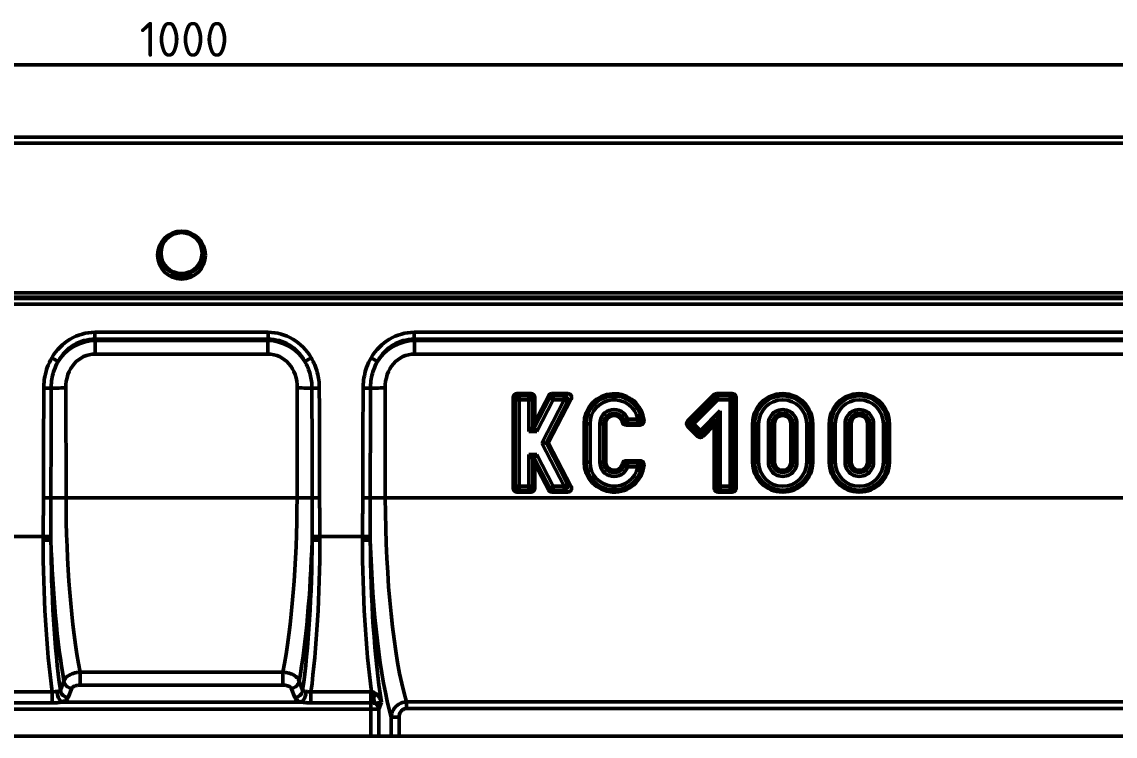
# Model space of a CAD drawing. Header units: millimetres. Extents: x 0 to 1485, y 0 to 1050.
# Drawn here: x 864.8 to 1138.7, y 621.1 to 800 of the extents above; entities that cross this region are included whole.
import ezdxf

# ---------------------------------------------------------------- set-up
doc = ezdxf.new("R2010")
doc.units = ezdxf.units.MM
doc.header["$LTSCALE"] = 2.5
doc.layers.get('Defpoints').update_dxf_attribs({"lineweight": 50})
for name, color, linetype, lineweight in [('Bemaßung (ISO)', 7, 'Continuous', 50), ('Sichtbare Kanten(DIN)', 7, 'Continuous', 50), ('Sichtbare tangentiale Kanten(DIN)', 7, 'Continuous', 50)]:
    doc.layers.add(name, color=color, linetype=linetype, lineweight=lineweight)
doc.styles.add('TXT 3_5', font='isocpeur.ttf')
doc.dimstyles.new('Anrin Standard (DIN)', dxfattribs={"dimscale": 2.5, "dimtxt": 3.5, "dimasz": 2.5, "dimexe": 2, "dimexo": 0, "dimgap": 0.8, "dimtad": 1, "dimrnd": 1e-08, "dimtxsty": 'TXT 3_5', "dimcen": 0.09, "dimdle": 10, "dimclrd": 256, "dimclre": 256, "dimclrt": 256, "dimadec": 0, "dimazin": 2, "dimtfac": 0.714286, "dimtmove": 0, "dimatfit": 3, "dimfxl": 1, "dimtolj": 1, "dimlwd": -1, "dimlwe": -1, "dimarcsym": 0})

# ---------------------------------------------------------------- blocks, each defined once
blk = doc.blocks.new('*D16')
at = {"layer": 'Bemaßung (ISO)', "transparency": 16777216}
for p, q in [((404.79, 729.24), (404.79, 794.24)), ((1404.79, 729.24), (1404.79, 794.24)), ((411.04, 789.24), (1398.54, 789.24))]:
    blk.add_line(p, q, dxfattribs=at)
for points in [[(411.04, 790.28), (411.04, 788.2), (404.79, 789.24)], [(1398.54, 790.28), (1398.54, 788.2), (1404.79, 789.24)]]:
    blk.add_solid(points, dxfattribs=at)
at = {"layer": 'Defpoints', "color": 0, "transparency": 16777216}
for p in [(1404.79, 789.24), (404.79, 729.24), (1404.79, 729.24)]:
    blk.add_point(p, dxfattribs=at)
at = {"layer": 'Bemaßung (ISO)', "transparency": 16777216, "insert": (894.29, 799.99), "char_height": 8.75, "attachment_point": 1, "style": 'TXT 3_5'}
blk.add_mtext('\\A1;1000', dxfattribs=at)

msp = doc.modelspace()

# ---------------------------------------------------------------- linework, layer by layer
at = {"layer": 'Sichtbare Kanten(DIN)'}
for p, q in [((405.294, 771.066), (1404.294, 771.066)), ((901.857, 736.334), (907.731, 736.334)), ((902.396, 736.066), (907.192, 736.066)), ((404.794, 729.238), (1404.794, 729.238)), ((405.294, 731.066), (1404.294, 731.066)), ((988.834, 706.857), (992.366, 706.857)), ((997.574, 706.857), (1001.555, 706.857)), ((1038.862, 706.857), (1042.766, 706.857)), ((987.868, 683.161), (987.868, 705.891)), ((993.332, 699.826), (996.717, 706.337)), ((993.332, 705.891), (993.332, 699.826)), ((1002.412, 705.445), (996.734, 694.526)), ((1031.613, 700.009), (1038.179, 706.574)), ((1043.732, 705.891), (1043.732, 683.161)), ((992.796, 698.377), (993.044, 698.636)), ((993.044, 698.636), (993.332, 699.826)), ((993.194, 698.377), (993.044, 698.636)), ((1005.628, 689.726), (1005.628, 699.326)), ((1011.092, 699.326), (1011.092, 689.726)), ((1019.695, 698.994), (1016.127, 698.994)), ((1034.111, 696.145), (1031.613, 698.643)), ((1038.268, 698.936), (1035.477, 696.145)), ((1038.803, 700.202), (1038.268, 698.936)), ((1038.268, 683.161), (1038.268, 698.936)), ((1047.868, 689.726), (1047.868, 699.326)), ((1053.332, 699.326), (1053.332, 689.726)), ((1057.468, 689.726), (1057.468, 699.326)), ((1062.932, 699.326), (1062.932, 689.726)), ((1067.068, 689.726), (1067.068, 699.326)), ((1072.532, 699.326), (1072.532, 689.726)), ((1076.668, 689.726), (1076.668, 699.326)), ((1082.132, 699.326), (1082.132, 689.726)), ((996.734, 694.526), (996.13, 694.5)), ((996.734, 694.526), (1002.412, 683.607)), ((992.796, 690.624), (993.044, 690.388)), ((993.194, 690.624), (993.044, 690.388)), ((993.044, 690.388), (993.332, 689.226)), ((993.332, 689.226), (993.332, 683.161)), ((996.717, 682.715), (993.332, 689.226)), ((1016.127, 690.058), (1019.695, 690.058)), ((992.366, 682.195), (988.834, 682.195)), ((1001.555, 682.195), (997.574, 682.195)), ((1042.766, 682.195), (1039.234, 682.195)), ((952.231, 621.066), (857.356, 621.066)), ((954.201, 621.066), (952.231, 621.066)), ((957.321, 621.066), (954.201, 621.066)), ((957.321, 621.066), (959.291, 621.066)), ((959.291, 621.066), (1259.395, 621.066))]:
    msp.add_line(p, q, dxfattribs=at)
for centre, radius in [((904.794, 741.566), 6), ((904.794, 742.066), 5.5), ((904.794, 742.066), 5.136)]:
    msp.add_circle(centre, radius, dxfattribs=at)
for centre, major_axis, ratio, start_param, end_param in [((988.903, 705.822), (-0.757, 0.756), 0.9351131, 5.5306883, 7.0344472), ((992.296, 705.822), (0.757, 0.756), 0.9351131, 5.5319234, 7.0356823), ((997.616, 705.822), (-0.545, 0.895), 0.9542537, 5.7573218, 6.8074783), ((1001.441, 705.822), (0.962, 0.584), 0.8885191, 5.3121077, 7.2548839), ((1013.16, 699.326), (-7.532, 0), 0.9999171, 3.2382997, 6.2831853), ((1038.891, 705.822), (-0.399, 0.962), 0.9604787, 5.9038328, 6.6610841), ((1042.696, 705.822), (0.757, 0.756), 0.9351131, 5.5319234, 7.0356823), ((1055.4, 699.326), (-7.532, 0), 0.9999171, 3.1415927, 6.2831853), ((1074.6, 699.326), (-7.532, 0), 0.9999171, 3.1415927, 6.2831853), ((1013.16, 699.326), (2.068, 0), 0.9999171, 0.2105139, 3.1415927), ((1039.769, 702.538), (-1, -2.414), 0.0018861, 0.2572463, 1.5662432), ((1055.4, 699.326), (2.068, 0), 0.9999171, 0, 3.1415927), ((1074.6, 699.326), (2.068, 0), 0.9999171, 0, 3.1415927), ((1032.394, 699.326), (-1.069, 0), 0.9350356, 5.5313059, 7.0350647), ((991.83, 697.414), (1, 1), 0.006439, 4.7059501, 6.014947), ((993.781, 697.414), (-0.607, 1), 0.0057127, 0.271209, 1.580206), ((1034.794, 696.926), (0, -1.069), 0.9351907, 5.5313059, 7.0350647), ((995.042, 694.504), (1.127, 0), 0.0114251, 4.712389, 6.0213859), ((991.83, 691.593), (1, -1), 0.006439, 4.7188279, 6.0278248), ((993.781, 691.593), (-0.607, -1), 0.0057127, 0.2523897, 1.5613867), ((1013.16, 689.726), (7.532, 0), 0.9999171, 3.1415927, 6.1864782), ((1013.16, 689.726), (-2.068, 0), 0.9999171, 0, 2.9310787), ((1055.4, 689.726), (7.532, 0), 0.9999171, 3.1415927, 6.2831853), ((1055.4, 689.726), (-2.068, 0), 0.9999171, 0, 3.1415927), ((1074.6, 689.726), (7.532, 0), 0.9999171, 3.1415927, 6.2831853), ((1074.6, 689.726), (-2.068, 0), 0.9999171, 0, 3.1415927), ((988.903, 683.23), (-0.757, -0.756), 0.9351131, 5.5319234, 7.0356823), ((992.296, 683.23), (0.757, -0.756), 0.9351131, 5.5306883, 7.0344472), ((997.616, 683.23), (-0.545, -0.895), 0.9542537, 5.7588923, 6.8090489), ((1001.441, 683.23), (0.962, -0.584), 0.8885191, 5.3114867, 7.2542629), ((1039.303, 683.23), (-0.757, -0.756), 0.9351131, 5.5319234, 7.0356823), ((1042.696, 683.23), (0.757, -0.756), 0.9351131, 5.5306883, 7.0344472)]:
    msp.add_ellipse(centre, major_axis=major_axis, ratio=ratio, start_param=start_param, end_param=end_param, dxfattribs=at)
for points, knots in [([(1016.127, 698.994), (1015.996, 698.994), (1015.867, 699.019), (1015.632, 699.118), (1015.528, 699.188), (1015.376, 699.342), (1015.321, 699.416), (1015.233, 699.58), (1015.201, 699.667), (1015.182, 699.758)], [0, 0, 0, 0, 0.03918375, 0.03918375, 0.07650892, 0.07650892, 0.10426651, 0.10426651, 0.13208261, 0.13208261, 0.13208261, 0.13208261]), ([(1020.656, 700.053), (1020.669, 699.92), (1020.656, 699.786), (1020.58, 699.54), (1020.52, 699.43), (1020.363, 699.241), (1020.268, 699.164), (1020.09, 699.07), (1020.015, 699.042), (1019.858, 699.003), (1019.776, 698.994), (1019.695, 698.994)], [0, 0, 0, 0, 0.04007396, 0.04007396, 0.07744262, 0.07744262, 0.11389917, 0.11389917, 0.13795652, 0.13795652, 0.16243099, 0.16243099, 0.16243099, 0.16243099]), ([(1015.182, 689.294), (1015.209, 689.423), (1015.262, 689.544), (1015.408, 689.754), (1015.499, 689.841), (1015.681, 689.957), (1015.765, 689.995), (1015.942, 690.046), (1016.034, 690.058), (1016.127, 690.058)], [0, 0, 0, 0, 0.03935036, 0.03935036, 0.07681735, 0.07681735, 0.10434701, 0.10434701, 0.13208943, 0.13208943, 0.13208943, 0.13208943]), ([(1019.695, 690.058), (1019.829, 690.058), (1019.962, 690.033), (1020.2, 689.932), (1020.304, 689.862), (1020.476, 689.686), (1020.543, 689.583), (1020.619, 689.397), (1020.64, 689.32), (1020.663, 689.161), (1020.664, 689.08), (1020.656, 688.999)], [0, 0, 0, 0, 0.04020004, 0.04020004, 0.07765269, 0.07765269, 0.11421412, 0.11421412, 0.13808419, 0.13808419, 0.162439, 0.162439, 0.162439, 0.162439])]:
    msp.add_open_spline(points, degree=3, knots=knots, dxfattribs=at)
at = {"layer": 'Sichtbare tangentiale Kanten(DIN)'}
for p, q in [((1404.294, 769.566), (405.294, 769.566)), ((405.294, 732.071), (1404.294, 732.071)), ((404.794, 730.652), (1404.794, 730.652)), ((883.097, 720.489), (883.097, 722.221)), ((926.49, 722.221), (883.097, 722.221)), ((883.097, 720.489), (926.49, 720.489)), ((883.188, 720.191), (883.097, 720.489)), ((926.49, 720.489), (926.399, 720.191)), ((926.49, 720.489), (926.49, 722.221)), ((1286.49, 722.221), (963.097, 722.221)), ((963.097, 720.489), (963.097, 722.221)), ((963.097, 720.489), (1286.49, 720.489)), ((963.188, 720.191), (963.097, 720.489)), ((883.188, 720.191), (883.188, 716.779)), ((926.399, 720.191), (883.188, 720.191)), ((926.399, 720.191), (926.399, 716.779)), ((963.188, 720.191), (963.188, 716.779)), ((1286.399, 720.191), (963.188, 720.191)), ((873.873, 714.89), (872.296, 715.815)), ((883.188, 716.779), (926.399, 716.779)), ((937.291, 715.815), (935.715, 714.89)), ((953.873, 714.89), (952.296, 715.815)), ((963.188, 716.779), (1286.399, 716.779)), ((872.116, 708.24), (870.279, 708.246)), ((875.852, 680.772), (875.789, 708.28)), ((933.798, 708.28), (933.736, 680.772)), ((939.308, 708.246), (937.471, 708.24)), ((952.116, 708.24), (950.279, 708.246)), ((955.852, 680.772), (955.789, 708.28)), ((989.369, 706.296), (988.834, 706.857)), ((992.366, 706.857), (991.83, 706.296)), ((997.899, 706.296), (997.574, 706.857)), ((1001.555, 706.857), (1000.674, 706.296)), ((1039.084, 706.296), (1038.862, 706.857)), ((1042.766, 706.857), (1042.23, 706.296)), ((987.868, 705.891), (988.403, 705.33)), ((988.403, 705.33), (988.403, 683.67)), ((989.369, 706.296), (989.369, 705.321)), ((991.83, 706.296), (989.369, 706.296)), ((989.369, 683.661), (989.369, 705.321)), ((989.369, 705.321), (991.83, 705.321)), ((991.83, 705.321), (991.83, 706.296)), ((991.83, 705.321), (991.83, 697.401)), ((992.796, 705.33), (993.332, 705.891)), ((992.796, 698.377), (992.796, 705.33)), ((997.042, 705.776), (993.194, 698.377)), ((993.781, 697.401), (997.899, 705.321)), ((1000.674, 705.321), (995.042, 694.491)), ((996.13, 694.5), (1001.531, 704.885)), ((996.717, 706.337), (997.042, 705.776)), ((997.899, 706.296), (997.899, 705.321)), ((1000.674, 706.296), (997.899, 706.296)), ((997.899, 705.321), (1000.674, 705.321)), ((1000.674, 705.321), (1000.674, 706.296)), ((1001.531, 704.885), (1002.412, 705.445)), ((1038.401, 706.013), (1032.37, 699.983)), ((1033.053, 699.29), (1039.084, 705.321)), ((1038.179, 706.574), (1038.401, 706.013)), ((1039.084, 706.296), (1039.084, 705.321)), ((1042.23, 706.296), (1039.084, 706.296)), ((1039.084, 705.321), (1042.23, 705.321)), ((1042.23, 705.321), (1042.23, 706.296)), ((1042.23, 705.321), (1042.23, 683.661)), ((1043.196, 705.33), (1043.732, 705.891)), ((1043.196, 683.67), (1043.196, 705.33)), ((1039.769, 702.525), (1034.794, 697.55)), ((1039.769, 683.661), (1039.769, 702.525)), ((1006.163, 699.3), (1005.628, 699.326)), ((1006.163, 699.3), (1006.163, 689.701)), ((1007.129, 689.691), (1007.129, 699.29)), ((1009.59, 699.29), (1009.59, 689.691)), ((1010.556, 699.3), (1011.092, 699.326)), ((1010.556, 689.701), (1010.556, 699.3)), ((1016.532, 700.459), (1016.532, 699.503)), ((1019.076, 700.459), (1016.532, 700.459)), ((1016.532, 699.503), (1019.076, 699.503)), ((1019.076, 699.503), (1019.076, 700.459)), ((1032.37, 699.983), (1031.613, 700.009)), ((1031.613, 698.643), (1032.37, 698.617)), ((1032.37, 698.617), (1034.111, 696.877)), ((1034.794, 697.55), (1033.053, 699.29)), ((1035.477, 696.877), (1038.803, 700.202)), ((1038.803, 700.202), (1038.803, 683.67)), ((1048.403, 699.3), (1047.868, 699.326)), ((1048.403, 699.3), (1048.403, 689.701)), ((1049.369, 689.691), (1049.369, 699.29)), ((1051.83, 699.29), (1051.83, 689.691)), ((1052.796, 699.3), (1053.332, 699.326)), ((1052.796, 689.701), (1052.796, 699.3)), ((1057.468, 699.326), (1058.003, 699.3)), ((1058.003, 699.3), (1058.003, 689.701)), ((1058.969, 689.691), (1058.969, 699.29)), ((1061.43, 699.29), (1061.43, 689.691)), ((1062.396, 699.3), (1062.932, 699.326)), ((1062.396, 689.701), (1062.396, 699.3)), ((1067.603, 699.3), (1067.068, 699.326)), ((1067.603, 699.3), (1067.603, 689.701)), ((1068.569, 689.691), (1068.569, 699.29)), ((1071.03, 699.29), (1071.03, 689.691)), ((1071.996, 699.3), (1072.532, 699.326)), ((1071.996, 689.701), (1071.996, 699.3)), ((1076.668, 699.326), (1077.203, 699.3)), ((1077.203, 699.3), (1077.203, 689.701)), ((1078.169, 689.691), (1078.169, 699.29)), ((1080.63, 699.29), (1080.63, 689.691)), ((1081.596, 699.3), (1082.132, 699.326)), ((1081.596, 689.701), (1081.596, 699.3)), ((991.83, 697.401), (993.781, 697.401)), ((993.194, 698.377), (992.796, 698.377)), ((1034.111, 696.877), (1034.111, 696.145)), ((1035.477, 696.145), (1035.477, 696.877)), ((995.042, 694.491), (1000.674, 683.661)), ((1001.531, 684.116), (996.13, 694.5)), ((993.781, 691.58), (991.83, 691.58)), ((991.83, 691.58), (991.83, 683.661)), ((992.796, 690.624), (993.194, 690.624)), ((992.796, 683.67), (992.796, 690.624)), ((993.194, 690.624), (997.042, 683.225)), ((997.899, 683.661), (993.781, 691.58)), ((1005.628, 689.726), (1006.163, 689.701)), ((1010.556, 689.701), (1011.092, 689.726)), ((1016.532, 689.497), (1016.532, 688.522)), ((1019.076, 689.497), (1016.532, 689.497)), ((1016.532, 688.522), (1019.076, 688.522)), ((1019.076, 688.522), (1019.076, 689.497)), ((1047.868, 689.726), (1048.403, 689.701)), ((1053.332, 689.726), (1052.796, 689.701)), ((1057.468, 689.726), (1058.003, 689.701)), ((1062.396, 689.701), (1062.932, 689.726)), ((1067.068, 689.726), (1067.603, 689.701)), ((1072.532, 689.726), (1071.996, 689.701)), ((1076.668, 689.726), (1077.203, 689.701)), ((1081.596, 689.701), (1082.132, 689.726)), ((988.403, 683.67), (987.868, 683.161)), ((988.834, 682.195), (989.369, 682.705)), ((989.369, 683.661), (989.369, 682.705)), ((991.83, 683.661), (989.369, 683.661)), ((989.369, 682.705), (991.83, 682.705)), ((991.83, 682.705), (991.83, 683.661)), ((991.83, 682.705), (992.366, 682.195)), ((993.332, 683.161), (992.796, 683.67)), ((997.042, 683.225), (996.717, 682.715)), ((997.574, 682.195), (997.899, 682.705)), ((997.899, 683.661), (997.899, 682.705)), ((1000.674, 683.661), (997.899, 683.661)), ((997.899, 682.705), (1000.674, 682.705)), ((1000.674, 682.705), (1000.674, 683.661)), ((1000.674, 682.705), (1001.555, 682.195)), ((1002.412, 683.607), (1001.531, 684.116)), ((1038.803, 683.67), (1038.268, 683.161)), ((1039.234, 682.195), (1039.769, 682.705)), ((1039.769, 683.661), (1039.769, 682.705)), ((1042.23, 683.661), (1039.769, 683.661)), ((1039.769, 682.705), (1042.23, 682.705)), ((1042.23, 682.705), (1042.23, 683.661)), ((1042.23, 682.705), (1042.766, 682.195)), ((1043.732, 683.161), (1043.196, 683.67)), ((870.202, 680.734), (872.085, 680.73)), ((875.852, 680.772), (933.736, 680.772)), ((937.502, 680.73), (939.385, 680.734)), ((950.202, 680.734), (952.085, 680.73)), ((955.852, 680.772), (1293.736, 680.772)), ((870.117, 671.066), (859.47, 671.066)), ((870.117, 671.066), (872.078, 671.059)), ((937.509, 671.059), (939.47, 671.066)), ((950.117, 671.066), (939.47, 671.066)), ((950.117, 671.066), (952.078, 671.059)), ((879.382, 633.84), (879.382, 637.088)), ((930.206, 637.088), (879.382, 637.088)), ((930.206, 633.84), (930.206, 637.088)), ((875.327, 634.861), (874.451, 632.544)), ((876.421, 630.731), (877.297, 633.048)), ((879.382, 633.84), (930.206, 633.84)), ((932.29, 633.048), (933.166, 630.731)), ((935.136, 632.544), (934.26, 634.861)), ((872.364, 632.188), (857.356, 632.188)), ((872.364, 632.188), (872.364, 629.382)), ((937.224, 629.382), (937.224, 632.188)), ((952.231, 632.188), (937.224, 632.188)), ((952.231, 629.382), (952.231, 632.188)), ((857.356, 629.382), (872.364, 629.382)), ((857.356, 627.792), (952.231, 627.792)), ((934.729, 629.605), (874.858, 629.605)), ((937.224, 629.382), (952.231, 629.382)), ((952.231, 627.792), (952.231, 629.382)), ((954.201, 627.792), (952.231, 627.792)), ((952.231, 627.792), (952.231, 621.066)), ((954.201, 627.792), (954.888, 629.61)), ((954.201, 621.066), (954.201, 627.792)), ((961.129, 627.972), (961.129, 629.647)), ((1261.07, 629.647), (961.129, 629.647)), ((961.129, 627.972), (1259.395, 627.972)), ((959.291, 625.818), (957.321, 625.818)), ((957.321, 625.818), (957.321, 621.066)), ((959.291, 621.066), (959.291, 625.818))]:
    msp.add_line(p, q, dxfattribs=at)
for centre, major_axis, ratio, start_param, end_param in [((884.331, 706.055), (-4.777, 15.64), 0.8561015, 6.0274505, 6.9500511), ((884.331, 706.055), (-4.276, 14.003), 0.8196162, 6.0274505, 6.9500511), ((925.256, 706.055), (4.777, 15.64), 0.8561015, 5.6163195, 6.5389201), ((925.256, 706.055), (4.276, 14.003), 0.8196162, 5.6163195, 6.5389201), ((964.331, 706.055), (-4.777, 15.64), 0.8561015, 6.0274505, 6.9500511), ((964.331, 706.055), (-4.276, 14.003), 0.8196162, 6.0274505, 6.9500511), ((883.915, 707.42), (-3.621, 12.318), 0.9346303, 6.0387235, 6.9613241), ((925.673, 707.42), (3.621, 12.318), 0.9346303, 5.6050465, 6.5276471), ((963.915, 707.42), (-3.621, 12.318), 0.9346303, 6.0387235, 6.9613241), ((883.915, 707.472), (-2.696, 9.02), 0.8497244, 6.0344445, 7.5183073), ((925.673, 707.472), (2.696, 9.02), 0.8497244, 5.0480633, 6.5319261), ((963.915, 707.472), (-2.696, 9.02), 0.8497244, 6.0344445, 7.5183073), ((876.208, 523.846), (-1.058, 465.93), 0.0128774, 1.1638623, 1.2273354), ((876.208, 523.846), (-1.058, 465.904), 0.0085854, 1.1638623, 1.2273354), ((875.789, 708.228), (4, 0.009), 0.0128774, 1.5707671, 2.7346587), ((933.798, 708.228), (-4, 0.009), 0.0128774, 3.5485266, 4.7124182), ((933.379, 523.846), (1.058, 465.904), 0.0085854, 5.0558499, 5.119323), ((933.379, 523.846), (1.058, 465.93), 0.0128774, 5.0558499, 5.119323), ((956.208, 523.846), (-1.058, 465.93), 0.0128774, 1.1638623, 1.2273354), ((956.208, 523.846), (-1.058, 465.904), 0.0085854, 1.1638623, 1.2273354), ((955.789, 708.228), (4, 0.009), 0.0128774, 1.5707671, 2.7346587), ((989.369, 705.333), (-0.723, -0.69), 0.931809, 3.9856004, 5.4893593), ((989.369, 705.333), (-1, 0), 0.0128775, 0.2617994, 1.5707963), ((991.83, 705.333), (-0.723, 0.69), 0.931809, 3.9354187, 5.4391775), ((991.83, 705.333), (1, 0), 0.0128775, 4.712389, 6.0213859), ((997.899, 705.333), (-0.865, -0.501), 0.9508456, 4.2088936, 5.2590501), ((997.899, 705.333), (-0.887, 0.461), 0.0114251, 0.2677409, 1.5767378), ((1000.674, 705.333), (-0.537, 0.844), 0.8854135, 3.7173164, 5.6600926), ((1000.674, 705.333), (0.887, -0.461), 0.0114251, 4.7183305, 6.0273274), ((1013.16, 699.3), (6.997, 0), 0.9999171, 0.1951172, 3.1415927), ((1013.16, 699.29), (-6.031, 0), 0.9999171, 3.3367099, 6.2831853), ((1039.084, 705.333), (-0.93, -0.368), 0.9570288, 4.3507577, 5.108009), ((1039.084, 705.333), (-0.707, 0.707), 0.0091057, 0.2709056, 1.5799026), ((1042.23, 705.333), (-0.723, 0.69), 0.931809, 3.9354187, 5.4391775), ((1042.23, 705.333), (1, 0), 0.0128775, 4.712389, 6.0213859), ((1055.4, 699.3), (6.997, 0), 0.9999171, 0, 3.1415927), ((1055.4, 699.29), (-6.031, 0), 0.9999171, 3.1415927, 6.2831853), ((1074.6, 699.3), (6.997, 0), 0.9999171, 0, 3.1415927), ((1074.6, 699.29), (-6.031, 0), 0.9999171, 3.1415927, 6.2831853), ((1013.16, 699.29), (3.569, 0), 0.9999171, 0.3337517, 3.1415927), ((1013.16, 699.3), (-2.603, 0), 0.9999171, 3.4753443, 6.2831853), ((1055.4, 699.29), (3.569, 0), 0.9999171, 0, 3.1415927), ((1055.4, 699.3), (-2.603, 0), 0.9999171, 3.1415927, 6.2831853), ((1074.6, 699.29), (3.569, 0), 0.9999171, 0, 3.1415927), ((1074.6, 699.3), (-2.603, 0), 0.9999171, 3.1415927, 6.2831853), ((1007.129, 699.303), (-1, 0), 0.0128775, 0.2617994, 1.5707963), ((1009.59, 699.303), (1, 0), 0.0128775, 4.712389, 6.0213859), ((1016.532, 700.472), (-0.945, -0.328), 0.0121669, 0.2575805, 1.5665775), ((1016.532, 700.472), (0.801, -0.599), 0.9531442, 4.1425979, 5.3315495), ((1019.076, 700.472), (0.616, 0.788), 0.9244077, 3.8438246, 5.5287753), ((1019.076, 700.472), (0.981, 0.194), 0.0126331, 4.7098921, 6.018889), ((1033.053, 699.303), (-0.034, -0.999), 0.9350356, 3.9968378, 5.5005966), ((1033.053, 699.303), (-0.707, 0.707), 0.0091057, 0.2709056, 1.5799026), ((1033.053, 699.303), (-0.707, -0.707), 0.0091057, 0.2526931, 1.5616901), ((1049.369, 699.303), (-1, 0), 0.0128775, 0.2617994, 1.5707963), ((1051.83, 699.303), (1, 0), 0.0128775, 4.712389, 6.0213859), ((1058.969, 699.303), (-1, 0), 0.0128775, 0.2617994, 1.5707963), ((1061.43, 699.303), (1, 0), 0.0128775, 4.712389, 6.0213859), ((1068.569, 699.303), (-1, 0), 0.0128775, 0.2617994, 1.5707963), ((1071.03, 699.303), (1, 0), 0.0128775, 4.712389, 6.0213859), ((1078.169, 699.303), (-1, 0), 0.0128775, 0.2617994, 1.5707963), ((1080.63, 699.303), (1, 0), 0.0128775, 4.712389, 6.0213859), ((1034.794, 697.563), (-0.707, -0.707), 0.0091057, 0.2526931, 1.5616901), ((1034.794, 697.563), (1, 0), 0.9395987, 3.9605096, 5.4642684), ((1034.794, 697.563), (0.707, -0.707), 0.0091057, 4.7214952, 6.0304922), ((1007.129, 689.704), (-1, 0), 0.0128775, 0.2617994, 1.5707963), ((1013.16, 689.701), (-6.997, 0), 0.9999171, 0, 2.9464755), ((1013.16, 689.691), (6.031, 0), 0.9999171, 3.1415927, 6.0880681), ((1009.59, 689.704), (1, 0), 0.0128775, 4.712389, 6.0213859), ((1013.16, 689.691), (-3.569, 0), 0.9999171, 0, 2.807841), ((1013.16, 689.701), (2.603, 0), 0.9999171, 3.1415927, 5.9494336), ((1016.532, 688.535), (-0.827, -0.562), 0.9465886, 4.141072, 5.3300237), ((1016.532, 688.535), (-0.945, 0.328), 0.0121669, 0.2660182, 1.5750152), ((1019.076, 688.535), (-0.653, 0.758), 0.9180497, 3.8448158, 5.5297665), ((1019.076, 688.535), (0.981, -0.194), 0.0126331, 4.7148859, 6.0238828), ((1049.369, 689.704), (-1, 0), 0.0128775, 0.2617994, 1.5707963), ((1055.4, 689.701), (-6.997, 0), 0.9999171, 0, 3.1415927), ((1055.4, 689.691), (6.031, 0), 0.9999171, 3.1415927, 6.2831853), ((1051.83, 689.704), (1, 0), 0.0128775, 4.712389, 6.0213859), ((1055.4, 689.691), (-3.569, 0), 0.9999171, 0, 3.1415927), ((1055.4, 689.701), (2.603, 0), 0.9999171, 3.1415927, 6.2831853), ((1058.969, 689.704), (-1, 0), 0.0128775, 0.2617994, 1.5707963), ((1061.43, 689.704), (1, 0), 0.0128775, 4.712389, 6.0213859), ((1068.569, 689.704), (-1, 0), 0.0128775, 0.2617994, 1.5707963), ((1074.6, 689.701), (-6.997, 0), 0.9999171, 0, 3.1415927), ((1074.6, 689.691), (6.031, 0), 0.9999171, 3.1415927, 6.2831853), ((1071.03, 689.704), (1, 0), 0.0128775, 4.712389, 6.0213859), ((1074.6, 689.691), (-3.569, 0), 0.9999171, 0, 3.1415927), ((1074.6, 689.701), (2.603, 0), 0.9999171, 3.1415927, 6.2831853), ((1078.169, 689.704), (-1, 0), 0.0128775, 0.2617994, 1.5707963), ((1080.63, 689.704), (1, 0), 0.0128775, 4.712389, 6.0213859), ((989.369, 683.674), (-1, 0), 0.0128775, 0.2617994, 1.5707963), ((989.369, 683.674), (0.689, -0.724), 0.9382622, 3.9868355, 5.4905943), ((991.83, 683.674), (0.689, 0.724), 0.9382622, 3.9341836, 5.4379424), ((991.83, 683.674), (1, 0), 0.0128775, 4.712389, 6.0213859), ((997.899, 683.674), (-0.887, -0.461), 0.0114251, 0.2558579, 1.5648548), ((997.899, 683.674), (0.843, -0.538), 0.9574307, 4.2104641, 5.2606207), ((1000.674, 683.674), (0.5, 0.866), 0.8915454, 3.7166954, 5.6594717), ((1000.674, 683.674), (0.887, 0.461), 0.0114251, 4.7064475, 6.0154444), ((1039.769, 683.674), (-1, 0), 0.0128775, 0.2617994, 1.5707963), ((1039.769, 683.674), (0.689, -0.724), 0.9382622, 3.9868355, 5.4905943), ((1042.23, 683.674), (0.689, 0.724), 0.9382622, 3.9341836, 5.4379424), ((1042.23, 683.674), (1, 0), 0.0128775, 4.712389, 6.0213859), ((875.852, 680.721), (-4, -0.009), 0.0128774, 4.7123597, 5.9397244), ((887.488, 681.571), (0, 62), 0.1877029, 1.5836742, 2.3709549), ((922.099, 681.571), (0, -62), 0.1877029, 0.7706377, 1.5579185), ((933.736, 680.721), (4, -0.009), 0.0128774, 0.3434609, 1.5708256), ((955.852, 680.721), (-4, -0.009), 0.0128774, 4.7123597, 5.9397244), ((967.488, 681.571), (0, 62), 0.1877029, 1.5836742, 2.5634469), ((870.117, 670.181), (2, 0.005), 0.0142836, 4.712353, 6.1086344), ((881.048, 671.066), (0, -64), 0.1708168, 4.7266732, 5.3652758), ((883.549, 681.571), (0, -66), 0.176327, 4.8858314, 5.4986655), ((883.017, 671.066), (0, 62), 0.176327, 1.5850805, 2.2412341), ((926.038, 681.571), (0, 66), 0.176327, 3.9261124, 4.5389466), ((926.57, 671.066), (0, -62), 0.176327, 0.9003585, 1.5565122), ((928.54, 671.066), (0, 64), 0.1708168, 4.0595022, 4.6981048), ((939.471, 670.181), (-2, 0.005), 0.0142836, 0.1745509, 1.5708323), ((950.117, 670.181), (2, 0.005), 0.0142836, 4.712353, 6.1086344), ((961.048, 671.066), (0, -64), 0.1708168, 4.7266732, 5.3653091), ((963.549, 681.571), (0, -66), 0.176327, 4.8858314, 5.7184712), ((963.017, 671.066), (0, 62), 0.176327, 1.5850805, 2.3031892), ((877.297, 634.861), (-1.871, 0.707), 0.8949521, 0.3997675, 1.8971109), ((932.29, 634.861), (1.871, 0.707), 0.8949521, 4.3860744, 5.8834178), ((874.858, 631.417), (0.631, -1.898), 0.5600923, 4.0683126, 5.7478337), ((876.421, 632.544), (-1.871, 0.707), 0.8949521, 0.3997675, 1.8971109), ((933.166, 632.544), (1.871, 0.707), 0.8949521, 4.3860744, 5.8834178), ((934.729, 631.417), (0.631, 1.898), 0.5600923, 3.6769442, 5.3564654), ((952.364, 630.971), (-0.053, -1.999), 0.0201542, 4.0597345, 5.6317976), ((954.223, 630.788), (-0.43, -1.953), 0.5967294, 4.2953345, 5.7071768), ((952.231, 627.792), (-1.871, 0.707), 0.8949521, 3.5413601, 4.5102171)]:
    msp.add_ellipse(centre, major_axis=major_axis, ratio=ratio, start_param=start_param, end_param=end_param, dxfattribs=at)
for points, knots in [([(872.296, 715.815), (871.847, 715.05), (871.468, 714.235), (870.684, 712.043), (870.402, 710.633), (870.291, 708.891), (870.28, 708.568), (870.279, 708.246)], [0, 0, 0, 0, 0.26638282, 0.26638282, 0.69259534, 0.69259534, 0.78920561, 0.78920561, 0.78920561, 0.78920561]), ([(872.116, 708.24), (872.117, 708.526), (872.126, 708.811), (872.222, 710.352), (872.469, 711.594), (873.153, 713.514), (873.483, 714.225), (873.873, 714.89)], [-0.78920561, -0.78920561, -0.78920561, -0.78920561, -0.69259534, -0.69259534, -0.26638282, -0.26638282, 0, 0, 0, 0]), ([(935.715, 714.89), (936.292, 713.904), (936.737, 712.818), (937.324, 710.567), (937.469, 709.405), (937.471, 708.24)], [-0.78920561, -0.78920561, -0.78920561, -0.78920561, -0.3946028, -0.3946028, 0, 0, 0, 0]), ([(939.308, 708.246), (939.304, 709.562), (939.139, 710.876), (938.466, 713.438), (937.957, 714.681), (937.291, 715.815)], [0, 0, 0, 0, 0.3946028, 0.3946028, 0.78920561, 0.78920561, 0.78920561, 0.78920561]), ([(952.296, 715.815), (951.847, 715.05), (951.468, 714.235), (950.684, 712.043), (950.402, 710.633), (950.291, 708.891), (950.28, 708.568), (950.279, 708.246)], [0, 0, 0, 0, 0.26638282, 0.26638282, 0.69259534, 0.69259534, 0.78920561, 0.78920561, 0.78920561, 0.78920561]), ([(952.116, 708.24), (952.117, 708.526), (952.126, 708.811), (952.222, 710.352), (952.469, 711.594), (953.153, 713.514), (953.483, 714.225), (953.873, 714.89)], [-0.78920561, -0.78920561, -0.78920561, -0.78920561, -0.69259534, -0.69259534, -0.26638282, -0.26638282, 0, 0, 0, 0]), ([(1015.619, 700.153), (1015.575, 700.109), (1015.531, 700.066), (1015.485, 700.023), (1015.399, 699.942), (1015.309, 699.863), (1015.206, 699.777), (1015.194, 699.767), (1015.182, 699.758)], [0.18855736, 0.18855736, 0.18855736, 0.18855736, 0.2554189, 0.2554189, 0.2554189, 0.38312835, 0.38312835, 0.39929583, 0.39929583, 0.39929583, 0.39929583]), ([(1016.127, 698.994), (1016.138, 699.007), (1016.149, 699.02), (1016.246, 699.135), (1016.329, 699.238), (1016.409, 699.341), (1016.45, 699.395), (1016.492, 699.449), (1016.532, 699.503)], [-0.39929583, -0.39929583, -0.39929583, -0.39929583, -0.38312835, -0.38312835, -0.2554189, -0.2554189, -0.2554189, -0.18855736, -0.18855736, -0.18855736, -0.18855736]), ([(1019.076, 699.503), (1019.143, 699.451), (1019.209, 699.398), (1019.274, 699.345), (1019.405, 699.24), (1019.531, 699.134), (1019.668, 699.017), (1019.682, 699.005), (1019.695, 698.994)], [0.20134127, 0.20134127, 0.20134127, 0.20134127, 0.26837582, 0.26837582, 0.26837582, 0.40256372, 0.40256372, 0.41721261, 0.41721261, 0.41721261, 0.41721261]), ([(1020.656, 700.053), (1020.643, 700.066), (1020.629, 700.08), (1020.49, 700.217), (1020.361, 700.342), (1020.227, 700.468), (1020.161, 700.53), (1020.093, 700.593), (1020.024, 700.656)], [-0.41721261, -0.41721261, -0.41721261, -0.41721261, -0.40256372, -0.40256372, -0.26837582, -0.26837582, -0.26837582, -0.20134127, -0.20134127, -0.20134127, -0.20134127]), ([(1015.182, 689.294), (1015.195, 689.282), (1015.208, 689.27), (1015.313, 689.172), (1015.401, 689.083), (1015.487, 688.991), (1015.532, 688.944), (1015.576, 688.896), (1015.619, 688.848)], [-0.39889488, -0.39889488, -0.39889488, -0.39889488, -0.38098793, -0.38098793, -0.25399195, -0.25399195, -0.25399195, -0.18815655, -0.18815655, -0.18815655, -0.18815655]), ([(1016.532, 689.497), (1016.492, 689.556), (1016.452, 689.614), (1016.411, 689.673), (1016.331, 689.786), (1016.249, 689.898), (1016.151, 690.027), (1016.139, 690.042), (1016.127, 690.058)], [0.18815655, 0.18815655, 0.18815655, 0.18815655, 0.25399195, 0.25399195, 0.25399195, 0.38098793, 0.38098793, 0.39889488, 0.39889488, 0.39889488, 0.39889488]), ([(1019.695, 690.058), (1019.682, 690.046), (1019.668, 690.033), (1019.531, 689.903), (1019.404, 689.787), (1019.274, 689.671), (1019.209, 689.613), (1019.143, 689.555), (1019.076, 689.497)], [-0.41777985, -0.41777985, -0.41777985, -0.41777985, -0.40312089, -0.40312089, -0.26874726, -0.26874726, -0.26874726, -0.20190877, -0.20190877, -0.20190877, -0.20190877]), ([(1020.024, 688.344), (1020.093, 688.412), (1020.16, 688.48), (1020.227, 688.548), (1020.361, 688.685), (1020.49, 688.82), (1020.629, 688.97), (1020.643, 688.985), (1020.656, 688.999)], [0.20190877, 0.20190877, 0.20190877, 0.20190877, 0.26874726, 0.26874726, 0.26874726, 0.40312089, 0.40312089, 0.41777984, 0.41777984, 0.41777984, 0.41777984]), ([(870.202, 680.734), (870.201, 680.206), (870.199, 679.679), (870.184, 677.492), (870.163, 675.834), (870.132, 673.139), (870.121, 672.103), (870.117, 671.066)], [0, 0, 0, 0, 0.15831366, 0.15831366, 0.65584147, 0.65584147, 0.96679635, 0.96679635, 0.96679635, 0.96679635]), ([(872.078, 671.059), (872.071, 672.087), (872.07, 673.119), (872.073, 675.809), (872.08, 677.473), (872.084, 679.669), (872.085, 680.199), (872.085, 680.73)], [-0.96679635, -0.96679635, -0.96679635, -0.96679635, -0.65584147, -0.65584147, -0.15831366, -0.15831366, 0, 0, 0, 0]), ([(937.502, 680.73), (937.502, 680.199), (937.503, 679.669), (937.508, 677.473), (937.515, 675.809), (937.517, 673.119), (937.516, 672.087), (937.509, 671.059)], [-0.96679635, -0.96679635, -0.96679635, -0.96679635, -0.80848269, -0.80848269, -0.31095488, -0.31095488, 0, 0, 0, 0]), ([(939.47, 671.066), (939.466, 672.103), (939.455, 673.139), (939.425, 675.834), (939.403, 677.492), (939.389, 679.679), (939.386, 680.206), (939.385, 680.734)], [0, 0, 0, 0, 0.31095488, 0.31095488, 0.80848269, 0.80848269, 0.96679635, 0.96679635, 0.96679635, 0.96679635]), ([(950.202, 680.734), (950.201, 680.122), (950.198, 679.511), (950.182, 677.293), (950.161, 675.686), (950.131, 673.075), (950.121, 672.071), (950.117, 671.066)], [0, 0, 0, 0, 0.1834418, 0.1834418, 0.66550613, 0.66550613, 0.96679634, 0.96679634, 0.96679634, 0.96679634]), ([(952.078, 671.059), (952.071, 672.055), (952.07, 673.055), (952.072, 675.661), (952.079, 677.272), (952.084, 679.5), (952.085, 680.115), (952.085, 680.73)], [-0.96679634, -0.96679634, -0.96679634, -0.96679634, -0.66550613, -0.66550613, -0.1834418, -0.1834418, 0, 0, 0, 0]), ([(879.382, 637.088), (879.08, 637.074), (878.777, 637.04), (877.921, 636.887), (877.395, 636.718), (876.406, 636.243), (875.973, 635.915), (875.509, 635.334), (875.387, 635.097), (875.327, 634.861)], [0, 0, 0, 0, 0.04560485, 0.04560485, 0.13315466, 0.13315466, 0.23766348, 0.23766348, 0.3029815, 0.3029815, 0.3029815, 0.3029815]), ([(934.26, 634.861), (934.2, 635.102), (934.074, 635.343), (933.648, 635.869), (933.301, 636.149), (932.432, 636.625), (931.901, 636.821), (930.963, 637.022), (930.583, 637.071), (930.206, 637.088)], [0, 0, 0, 0, 0.06669092, 0.06669092, 0.1548492, 0.1548492, 0.24604596, 0.24604596, 0.30304394, 0.30304394, 0.30304394, 0.30304394]), ([(877.297, 633.048), (877.331, 633.139), (877.398, 633.229), (877.643, 633.446), (877.867, 633.566), (878.374, 633.732), (878.643, 633.788), (879.076, 633.832), (879.23, 633.84), (879.382, 633.84)], [-0.3029815, -0.3029815, -0.3029815, -0.3029815, -0.23766348, -0.23766348, -0.13315466, -0.13315466, -0.04560485, -0.04560485, 0, 0, 0, 0]), ([(930.206, 633.84), (930.396, 633.84), (930.588, 633.828), (931.064, 633.767), (931.336, 633.701), (931.782, 633.532), (931.962, 633.429), (932.187, 633.232), (932.255, 633.141), (932.29, 633.048)], [-0.30304394, -0.30304394, -0.30304394, -0.30304394, -0.24604596, -0.24604596, -0.1548492, -0.1548492, -0.06669092, -0.06669092, 0, 0, 0, 0]), ([(873.629, 632.275), (873.499, 632.259), (873.356, 632.236), (872.94, 632.183), (872.651, 632.165), (872.364, 632.188)], [0, 0, 0, 0, 0.09682316, 0.09682316, 0.26749671, 0.26749671, 0.26749671, 0.26749671]), ([(874.451, 632.544), (874.401, 632.482), (874.295, 632.424), (874.03, 632.341), (873.885, 632.31), (873.719, 632.286), (873.69, 632.282), (873.66, 632.278), (873.629, 632.275)], [0, 0, 0, 0, 0.16433442, 0.16433442, 0.29164213, 0.29164213, 0.29164213, 0.31419756, 0.31419756, 0.31419756, 0.31419756]), ([(874.858, 629.605), (874.917, 629.625), (874.975, 629.645), (875.032, 629.666), (875.353, 629.785), (875.633, 629.926), (876.138, 630.277), (876.335, 630.503), (876.421, 630.731)], [-0.31419756, -0.31419756, -0.31419756, -0.31419756, -0.29164213, -0.29164213, -0.29164213, -0.16433442, -0.16433442, 0, 0, 0, 0]), ([(933.166, 630.731), (933.21, 630.617), (933.28, 630.503), (933.528, 630.218), (933.744, 630.055), (934.224, 629.795), (934.465, 629.693), (934.729, 629.605)], [-0.58328426, -0.58328426, -0.58328426, -0.58328426, -0.50111245, -0.50111245, -0.36963755, -0.36963755, -0.2690867, -0.2690867, -0.2690867, -0.2690867]), ([(935.958, 632.275), (935.822, 632.291), (935.697, 632.312), (935.447, 632.37), (935.334, 632.41), (935.2, 632.483), (935.161, 632.513), (935.136, 632.544)], [0.2690867, 0.2690867, 0.2690867, 0.2690867, 0.36963755, 0.36963755, 0.50111245, 0.50111245, 0.58328426, 0.58328426, 0.58328426, 0.58328426]), ([(937.224, 632.188), (937.086, 632.177), (936.947, 632.175), (936.622, 632.187), (936.438, 632.209), (936.158, 632.248), (936.054, 632.263), (935.958, 632.275)], [0, 0, 0, 0, 0.0817169, 0.0817169, 0.19604293, 0.19604293, 0.26749671, 0.26749671, 0.26749671, 0.26749671]), ([(952.364, 632.186), (952.342, 632.186), (952.32, 632.187), (952.276, 632.187), (952.254, 632.188), (952.231, 632.188)], [0, 0, 0, 0, 0.006635948, 0.006635948, 0.013271896, 0.013271896, 0.013271896, 0.013271896]), ([(953.332, 631.814), (953.19, 631.916), (953.033, 631.999), (952.706, 632.123), (952.534, 632.164), (952.364, 632.186)], [0, 0, 0, 0, 0.1005797, 0.1005797, 0.2011594, 0.2011594, 0.2011594, 0.2011594]), ([(954.888, 629.61), (954.802, 629.871), (954.687, 630.136), (954.402, 630.658), (954.232, 630.914), (954.026, 631.16), (953.828, 631.397), (953.6, 631.621), (953.332, 631.814)], [-0.00149497, -0.00149497, -0.00149497, -0.00149497, 0.19527994, 0.19527994, 0.39205486, 0.39205486, 0.39205486, 0.58129621, 0.58129621, 0.58129621, 0.58129621]), ([(872.364, 629.382), (872.933, 629.382), (873.504, 629.422), (874.323, 629.52), (874.604, 629.563), (874.858, 629.605)], [-0.26749671, -0.26749671, -0.26749671, -0.26749671, -0.09682316, -0.09682316, 0, 0, 0, 0]), ([(934.729, 629.605), (934.917, 629.574), (935.119, 629.542), (935.671, 629.468), (936.033, 629.43), (936.677, 629.391), (936.951, 629.382), (937.224, 629.382)], [-0.26749671, -0.26749671, -0.26749671, -0.26749671, -0.19604293, -0.19604293, -0.0817169, -0.0817169, 0, 0, 0, 0]), ([(952.231, 629.382), (952.243, 629.382), (952.254, 629.382), (952.276, 629.382), (952.287, 629.382), (952.298, 629.382)], [-0.013271896, -0.013271896, -0.013271896, -0.013271896, -0.006635948, -0.006635948, 0, 0, 0, 0]), ([(952.298, 629.382), (952.465, 629.377), (952.632, 629.369), (952.947, 629.34), (953.096, 629.319), (953.227, 629.29)], [-0.2011594, -0.2011594, -0.2011594, -0.2011594, -0.1005797, -0.1005797, 0, 0, 0, 0]), ([(953.227, 629.29), (953.505, 629.313), (953.746, 629.341), (953.955, 629.373), (954.174, 629.405), (954.356, 629.442), (954.665, 629.522), (954.791, 629.565), (954.888, 629.61)], [-0.58129621, -0.58129621, -0.58129621, -0.58129621, -0.39205486, -0.39205486, -0.39205486, -0.19527994, -0.19527994, 0.00149497, 0.00149497, 0.00149497, 0.00149497]), ([(961.129, 629.647), (960.963, 629.64), (960.795, 629.623), (959.987, 629.485), (959.375, 629.212), (958.27, 628.36), (957.833, 627.739), (957.426, 626.67), (957.34, 626.24), (957.321, 625.818)], [0, 0, 0, 0, 0.02521156, 0.02521156, 0.1218792, 0.1218792, 0.23963071, 0.23963071, 0.31322541, 0.31322541, 0.31322541, 0.31322541]), ([(959.291, 625.818), (959.291, 626.063), (959.324, 626.312), (959.505, 626.929), (959.712, 627.283), (960.251, 627.758), (960.555, 627.904), (960.96, 627.966), (961.045, 627.972), (961.129, 627.972)], [-0.31322541, -0.31322541, -0.31322541, -0.31322541, -0.23963071, -0.23963071, -0.1218792, -0.1218792, -0.02521156, -0.02521156, 0, 0, 0, 0])]:
    msp.add_open_spline(points, degree=3, knots=knots, dxfattribs=at)
for points in [[(870.117, 671.066), (870.116, 670.762), (870.116, 670.457), (870.117, 670.152)], [(872.086, 670.181), (872.083, 670.473), (872.08, 670.766), (872.078, 671.059)], [(937.509, 671.059), (937.507, 670.766), (937.505, 670.473), (937.501, 670.181)], [(939.471, 670.152), (939.472, 670.457), (939.471, 670.762), (939.47, 671.066)], [(950.117, 671.066), (950.116, 670.762), (950.116, 670.457), (950.117, 670.152)], [(952.086, 670.181), (952.083, 670.473), (952.08, 670.766), (952.078, 671.059)]]:
    msp.add_open_spline(points, degree=3, dxfattribs=at)

# ---------------------------------------------------------------- dimensions: what is measured, and where the dimension line sits
at = {"layer": 'Bemaßung (ISO)'}
dim = msp.add_linear_dim(base=(1404.794, 789.238), p1=(404.794, 729.238), p2=(1404.794, 729.238), dimstyle='Anrin Standard (DIN)', override={"dimgap": 0.8, "dimdec": 2, "dimtol": 0, "dimlim": 0, "dimtp": 0, "dimtm": 0, "dimtdec": 2, "dimtofl": 0, "dimatfit": 1}, dxfattribs=at)
dim.commit()
dim.dimension.update_dxf_attribs({"geometry": '*D16', "text_midpoint": (904.794, 789.238), "dimtype": 160})

doc.saveas('drawing.dxf')
